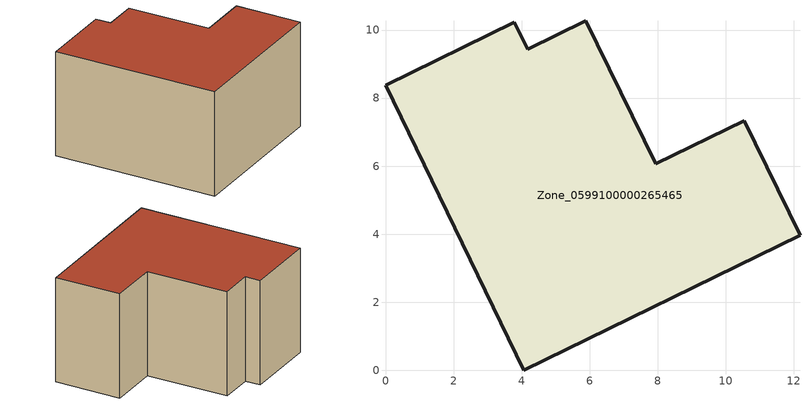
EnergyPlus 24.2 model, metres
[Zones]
Zone_0599100000265465
 floor ground (C_G): 4.06,0 0,8.38 3.79,10.23 4.18,9.44 5.89,10.27 7.95,6.07 10.54,7.33 12.18,3.97 z0
 wall outside (C_F): 10.54,7.33 7.95,6.07 5.89,10.27 4.18,9.44 3.79,10.23 0,8.38 4.06,0 12.18,3.97 10.54,7.33 z0:5.96
 roof outside (C_R): 3.79,10.23 0,8.38 4.06,0 12.18,3.97 10.54,7.33 7.95,6.07 5.89,10.27 4.18,9.44 z5.96
[BUILDING]
Pand.0599100000265465: North Axis=0; Terrain=City; Loads Convergence Tolerance Value=0.04; Temperature Convergence Tolerance Value=0.4; Solar Distribution=FullExterior; Maximum Number of Warmup Days=25; Minimum Number of Warmup Days=1
[Site:Location]
Rotterdam.The.Hague.AP_ZH_NLD Design_Conditions: Latitude=51.96; Longitude=4.45; Time Zone=1; Elevation=-4.5
[SITE:GROUNDTEMPERATURE:BUILDINGSURFACE]
18, 18, 18, 18, 18, 18, 18, 18, 18, 18, 18, 18
[MATERIAL] Thermal Absorptance=0.9; Solar Absorptance=0.7; Visible Absorptance=0.7
Name | Roughness | Thickness | Conductivity | Density | Specific Heat
G.TC.1946-1964 | MediumSmooth | 0.15 | 1 | 540 | 1210
F.TC.1946-1964 | Rough | 0.3 | 0.857143 | 1920 | 840
R.TC.1946-1964 | MediumRough | 0.2 | 0.235294 | 1500 | 1000
[CONSTRUCTION]
C_G: G.TC.1946-1964
C_F: F.TC.1946-1964
C_R: R.TC.1946-1964
[ZONE]
Zone_0599100000265465: Type=1; Multiplier=1; Ceiling Height=Autocalculate; Volume=Autocalculate; Floor Area=autocalculate; Part of Total Floor Area=Yes
[ZONEINFILTRATION:DESIGNFLOWRATE]
Infil_Zone_0599100000265465: Zone or ZoneList or Space or SpaceList=Zone_0599100000265465; Schedule=AlwaysOn; Design Flow Rate Calculation Method=Flow/Area; Flow Rate per Floor Area=0.003; Constant Term Coefficient=1; Temperature Term Coefficient=0; Velocity Term Coefficient=0; Velocity Squared Term Coefficient=0
[HVACTEMPLATE:ZONE:IDEALLOADSAIRSYSTEM]
Zone_0599100000265465: Maximum Heating Supply Air Temperature=50; Minimum Cooling Supply Air Temperature=13; Maximum Heating Supply Air Humidity Ratio=0.0156; Minimum Cooling Supply Air Humidity Ratio=0.0077; Heating Limit=NoLimit; Cooling Limit=NoLimit; Dehumidification Control Type=ConstantSensibleHeatRatio; Cooling Sensible Heat Ratio=0.7; Dehumidification Setpoint=60; Humidification Control Type=None; Humidification Setpoint=30; Outdoor Air Method=None; Outdoor Air Flow Rate per Person=0.00944; Outdoor Air Flow Rate per Zone Floor Area=0; Outdoor Air Flow Rate per Zone=0; Demand Controlled Ventilation Type=None; Outdoor Air Economizer Type=NoEconomizer; Heat Recovery Type=None; Sensible Heat Recovery Effectiveness=0.7; Latent Heat Recovery Effectiveness=0.65
[ZONECONTROL:THERMOSTAT]
ThermostatControl_Zone_0599100000265465: Zone or ZoneList=Zone_0599100000265465; Control Type Schedule=DualSetpointControlType; Control 1=Thermostat_Zone_0599100000265465; Temperature Difference Between Cutout And Setpoint=0
[THERMOSTATSETPOINT:DUALSETPOINT]
Thermostat_Zone_0599100000265465: Heating Setpoint Temperature Schedule=HeatingSetpoint_Zone_0599100000265465; Cooling Setpoint Temperature Schedule=CoolingSetpoint_Zone_0599100000265465
[SCHEDULE:COMPACT]
HeatingSetpoint_Zone_0599100000265465: Through: 12/31, For: AllDays, Until: 24:00, 21
CoolingSetpoint_Zone_0599100000265465: Through: 12/31, For: AllDays, Until: 24:00, 24
DualSetpointControlType: Through: 12/31, For: AllDays, Until: 24:00, 4
AlwaysOn: Through: 12/31, For: AllDays, Until: 24:00, 1
